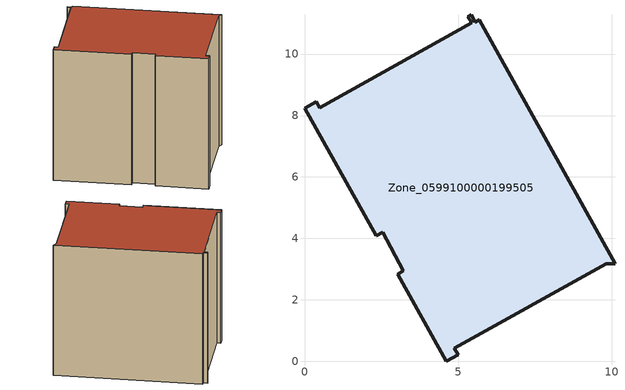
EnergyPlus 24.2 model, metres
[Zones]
Zone_0599100000199505
 floor ground (C_G): 5.44,11.02 5.32,11.22 5.43,11.28 5.55,11.04 5.68,11.11 10.11,3.18 9.82,3.18 4.88,0.42 5,0.21 4.62,0 3.03,2.84 3.22,2.95 2.55,4.21 2.33,4.08 0,8.24 0.38,8.45 0.49,8.25 z0
 wall outside (C_F): 0.49,8.25 0.38,8.45 0,8.24 2.33,4.08 2.55,4.21 3.22,2.95 3.03,2.84 4.62,0 5,0.21 4.88,0.42 9.82,3.18 10.11,3.18 5.68,11.11 5.55,11.04 5.43,11.28 5.32,11.22 5.44,11.02 0.49,8.25 z0:8.64
 roof outside (C_R): 5.32,11.22 5.44,11.02 0.49,8.25 0.38,8.45 0,8.24 2.33,4.08 2.55,4.21 3.22,2.95 3.03,2.84 4.62,0 5,0.21 4.88,0.42 9.82,3.18 10.11,3.18 5.68,11.11 5.55,11.04 5.43,11.28 z8.64
[BUILDING]
Pand.0599100000199505: North Axis=0; Terrain=City; Loads Convergence Tolerance Value=0.04; Temperature Convergence Tolerance Value=0.4; Solar Distribution=FullExterior; Maximum Number of Warmup Days=25; Minimum Number of Warmup Days=1
[Site:Location]
Rotterdam.The.Hague.AP_ZH_NLD Design_Conditions: Latitude=51.96; Longitude=4.45; Time Zone=1; Elevation=-4.5
[SITE:GROUNDTEMPERATURE:BUILDINGSURFACE]
18, 18, 18, 18, 18, 18, 18, 18, 18, 18, 18, 18
[MATERIAL] Thermal Absorptance=0.9; Solar Absorptance=0.7; Visible Absorptance=0.7
Name | Roughness | Thickness | Conductivity | Density | Specific Heat
G.TC.1965-1974 | MediumSmooth | 0.15 | 0.882353 | 540 | 1210
F.TC.1965-1974 | Rough | 0.3 | 0.697674 | 1920 | 840
R.TC.1965-1974 | MediumRough | 0.2 | 0.232558 | 1500 | 1000
[CONSTRUCTION]
C_G: G.TC.1965-1974
C_F: F.TC.1965-1974
C_R: R.TC.1965-1974
[ZONE]
Zone_0599100000199505: Type=1; Multiplier=1; Ceiling Height=Autocalculate; Volume=Autocalculate; Floor Area=autocalculate; Part of Total Floor Area=Yes
[ZONEINFILTRATION:DESIGNFLOWRATE]
Infil_Zone_0599100000199505: Zone or ZoneList or Space or SpaceList=Zone_0599100000199505; Schedule=AlwaysOn; Design Flow Rate Calculation Method=Flow/Area; Flow Rate per Floor Area=0.003; Constant Term Coefficient=1; Temperature Term Coefficient=0; Velocity Term Coefficient=0; Velocity Squared Term Coefficient=0
[HVACTEMPLATE:ZONE:IDEALLOADSAIRSYSTEM]
Zone_0599100000199505: Maximum Heating Supply Air Temperature=50; Minimum Cooling Supply Air Temperature=13; Maximum Heating Supply Air Humidity Ratio=0.0156; Minimum Cooling Supply Air Humidity Ratio=0.0077; Heating Limit=NoLimit; Cooling Limit=NoLimit; Dehumidification Control Type=ConstantSensibleHeatRatio; Cooling Sensible Heat Ratio=0.7; Dehumidification Setpoint=60; Humidification Control Type=None; Humidification Setpoint=30; Outdoor Air Method=None; Outdoor Air Flow Rate per Person=0.00944; Outdoor Air Flow Rate per Zone Floor Area=0; Outdoor Air Flow Rate per Zone=0; Demand Controlled Ventilation Type=None; Outdoor Air Economizer Type=NoEconomizer; Heat Recovery Type=None; Sensible Heat Recovery Effectiveness=0.7; Latent Heat Recovery Effectiveness=0.65
[ZONECONTROL:THERMOSTAT]
ThermostatControl_Zone_0599100000199505: Zone or ZoneList=Zone_0599100000199505; Control Type Schedule=DualSetpointControlType; Control 1=Thermostat_Zone_0599100000199505; Temperature Difference Between Cutout And Setpoint=0
[THERMOSTATSETPOINT:DUALSETPOINT]
Thermostat_Zone_0599100000199505: Heating Setpoint Temperature Schedule=HeatingSetpoint_Zone_0599100000199505; Cooling Setpoint Temperature Schedule=CoolingSetpoint_Zone_0599100000199505
[SCHEDULE:COMPACT]
HeatingSetpoint_Zone_0599100000199505: Through: 12/31, For: AllDays, Until: 24:00, 21
CoolingSetpoint_Zone_0599100000199505: Through: 12/31, For: AllDays, Until: 24:00, 24
DualSetpointControlType: Through: 12/31, For: AllDays, Until: 24:00, 4
AlwaysOn: Through: 12/31, For: AllDays, Until: 24:00, 1
